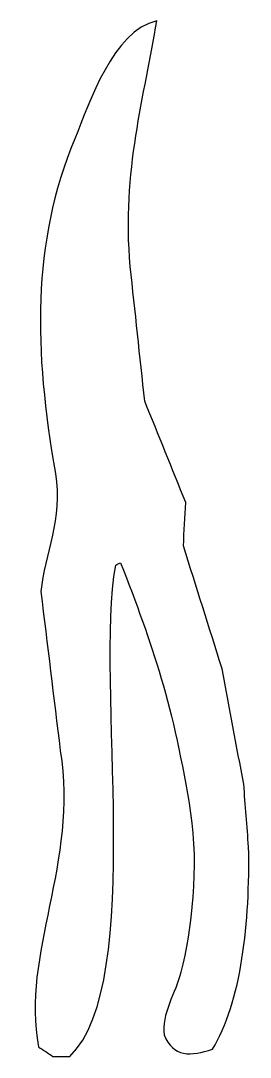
# Model space of a CAD drawing. Header units: centimetres. Extents: x -2.3 to 2, y -9.7 to 9.7.
import ezdxf

# ---------------------------------------------------------------- set-up
doc = ezdxf.new("R2010")
doc.units = ezdxf.units.CM
doc.header["$MEASUREMENT"] = 0
doc.layers.add('Camada 1', color=7, linetype='Continuous')

msp = doc.modelspace()

# ---------------------------------------------------------------- linework, layer by layer
at = {"layer": 'Camada 1'}
msp.add_open_spline([(1.9991, -5.79351), (2.02987, -7.1803), (1.86496, -8.72874), (1.32018, -9.59552), (1.32018, -9.59552), (0.91849, -9.73313), (0.58416, -9.74628), (0.41496, -9.3239), (0.41496, -9.3239), (0.35707, -8.95224), (0.6366, -8.52573), (0.7318, -8.14709), (0.7318, -8.14709), (0.92688, -7.37104), (1.06613, -6.1415), (0.91288, -5.15981), (0.91288, -5.15981), (0.59906, -3.14988), (0.19422, -1.98391), (-0.39972, -0.45258), (-0.39972, -0.45258), (-0.42983, -0.46769), (-0.46005, -0.48277), (-0.49018, -0.49785), (-0.49018, -0.49785), (-0.88401, -2.68749), (0.08026, -8.34589), (-1.35013, -9.73125), (-1.35013, -9.73125), (-1.45573, -9.73125), (-1.56135, -9.73125), (-1.667, -9.73125), (-1.667, -9.73125), (-1.75751, -9.67085), (-1.84805, -9.61055), (-1.93857, -9.5502), (-1.93857, -9.5502), (-2.2703, -7.81369), (-1.18901, -6.08432), (-1.53122, -3.98302), (-1.53122, -3.98302), (-1.65187, -2.98734), (-1.77268, -1.9914), (-1.8933, -0.99574), (-1.8933, -0.99574), (-1.82906, -0.27578), (-1.47468, 0.36784), (-1.62173, 1.2221), (-1.62173, 1.2221), (-2.02191, 3.54665), (-2.07329, 5.54049), (-1.25967, 7.51344), (-1.25967, 7.51344), (-0.97074, 8.21392), (-0.54355, 9.53515), (0.27918, 9.73128), (0.27918, 9.73128), (0.05518, 8.33936), (-0.37873, 6.89074), (-0.21863, 5.11462), (-0.21863, 5.11462), (-0.12812, 4.26983), (-0.0376, 3.42478), (0.05294, 2.57991), (0.05294, 2.57991), (0.30935, 1.94637), (0.56594, 1.31256), (0.82235, 0.67893), (0.82235, 0.67893), (0.80727, 0.40736), (0.79213, 0.13577), (0.77708, -0.13578), (0.77708, -0.13578), (1.01841, -0.90514), (1.25984, -1.67481), (1.50122, -2.44411), (1.50122, -2.44411), (1.63698, -3.16822), (1.77284, -3.89257), (1.90857, -4.61674), (1.90857, -4.61674), (1.93875, -5.00892), (1.96891, -5.40127), (1.9991, -5.79351)], degree=3, knots=[0, 0, 0, 0, 0.04545455, 0.04545455, 0.04545455, 0.04545455, 0.09090909, 0.09090909, 0.09090909, 0.09090909, 0.13636364, 0.13636364, 0.13636364, 0.13636364, 0.18181818, 0.18181818, 0.18181818, 0.18181818, 0.22727273, 0.22727273, 0.22727273, 0.22727273, 0.27272727, 0.27272727, 0.27272727, 0.27272727, 0.31818182, 0.31818182, 0.31818182, 0.31818182, 0.36363636, 0.36363636, 0.36363636, 0.36363636, 0.40909091, 0.40909091, 0.40909091, 0.40909091, 0.45454545, 0.45454545, 0.45454545, 0.45454545, 0.5, 0.5, 0.5, 0.5, 0.54545455, 0.54545455, 0.54545455, 0.54545455, 0.59090909, 0.59090909, 0.59090909, 0.59090909, 0.63636364, 0.63636364, 0.63636364, 0.63636364, 0.68181818, 0.68181818, 0.68181818, 0.68181818, 0.72727273, 0.72727273, 0.72727273, 0.72727273, 0.77272727, 0.77272727, 0.77272727, 0.77272727, 0.81818182, 0.81818182, 0.81818182, 0.81818182, 0.86363636, 0.86363636, 0.86363636, 0.86363636, 0.90909091, 0.90909091, 0.90909091, 0.90909091, 1, 1, 1, 1], dxfattribs=at)

doc.saveas('drawing.dxf')
